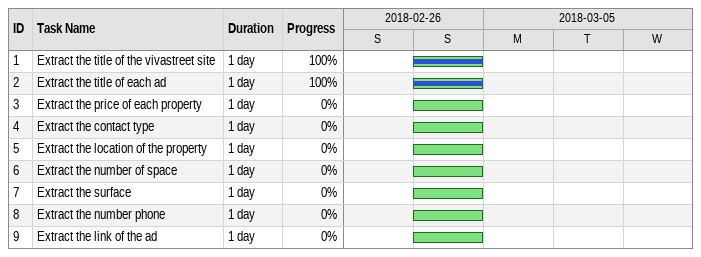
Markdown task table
| ID | Task | Duration | Start | Finish | % complete |
|---|---|---|---|---|---|
| 1 | Extract the title of the vivastreet site | 1d | 2018-03-04 | 2018-03-04 | 100 |
| 2 | Extract the title of each ad | 1d | 2018-03-04 | 2018-03-04 | 100 |
| 3 | Extract the price of each property | 1d | 2018-03-04 | 2018-03-04 | 0 |
| 4 | Extract the contact type | 1d | 2018-03-04 | 2018-03-04 | 0 |
| 5 | Extract the location of the property | 1d | 2018-03-04 | 2018-03-04 | 0 |
| 6 | Extract the number of space | 1d | 2018-03-04 | 2018-03-04 | 0 |
| 7 | Extract the surface | 1d | 2018-03-04 | 2018-03-04 | 0 |
| 8 | Extract the number phone | 1d | 2018-03-04 | 2018-03-04 | 0 |
| 9 | Extract the link of the ad | 1d | 2018-03-04 | 2018-03-04 | 0 |
